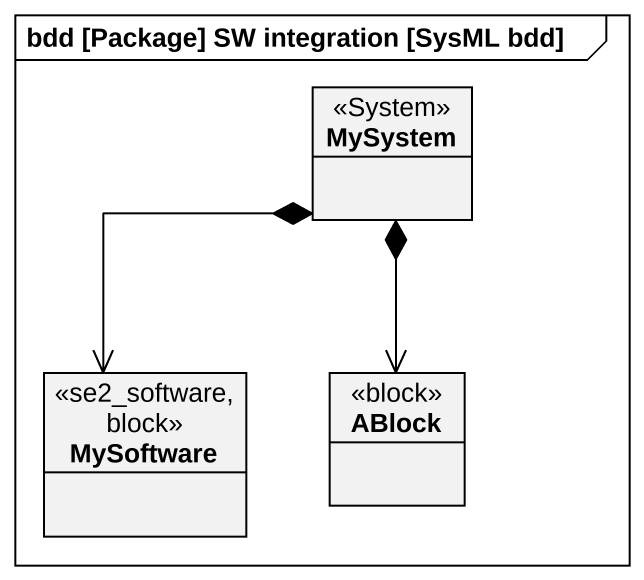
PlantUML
@startuml
mainframe bdd [Package] SW integration [SysML bdd]
hide circle
hide empty members
class MySystem <<System>>
class MySoftware <<se2_software, block>>
class ABlock <<block>>
MySystem *--> MySoftware
MySystem *--> ABlock
@enduml
